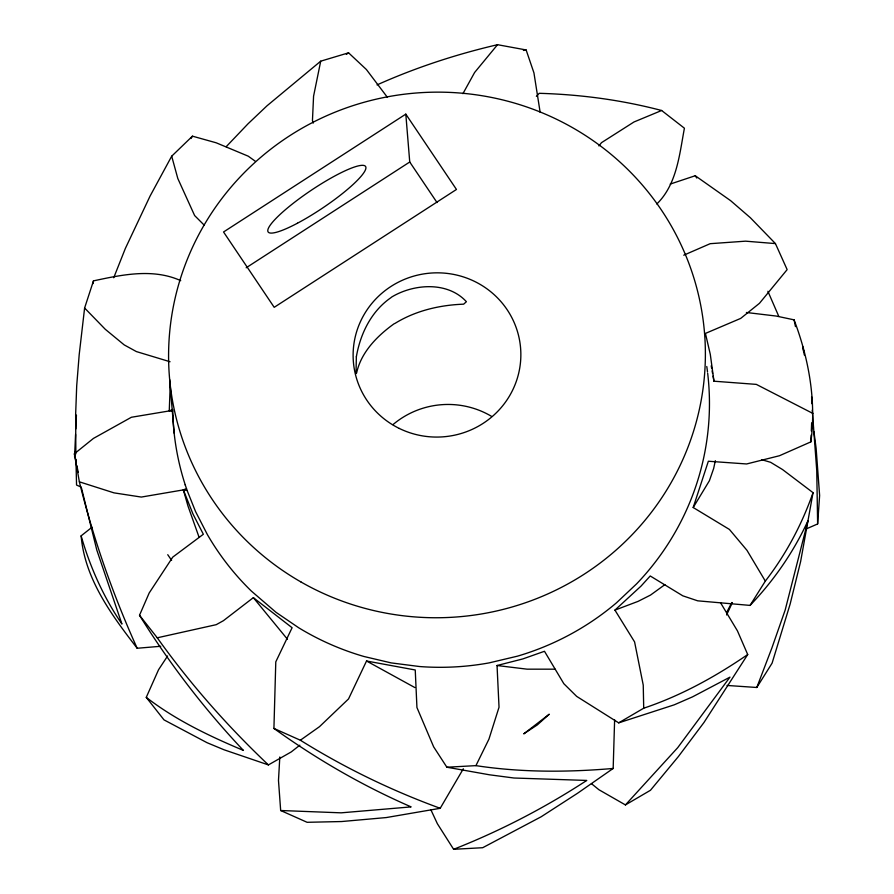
<?xml version="1.0" encoding="UTF-8"?>
<svg xmlns="http://www.w3.org/2000/svg" width="894" height="894" viewBox="0 0 894 894"><rect width="100%" height="100%" fill="white"/><g stroke="black" fill="none" stroke-linecap="round" stroke-linejoin="round"><path stroke-width="1.34" d="M279.811 756.994L278.481 780.44L280.671 810.512L341.139 812.836L411.139 806.891C362.651 785.804 316.834 759.297 273.922 728.431L275.788 661.862L292.103 627.722L253.337 597.65L223.433 620.682L216.225 624.671L157.266 637.802L139.509 615.284L149.175 593.001L172.765 557.107L203.351 534.266L193.048 514.162L183.359 489.89L141.319 497.064L113.985 492.862L79.365 481.821L74.381 453.772L93.457 438.406L131.384 417.263L169.257 410.938L172.721 411.139L172.855 415.576M430.964 809.942L437.389 823.743L453.616 849.3L482.682 847.713L541.172 816.77L577.513 793.28L613.172 768.46L614.625 719.782M170.285 383.537L169.257 410.938L172.687 409.463L172.721 411.139M273.922 728.431L300.362 740.221L319.493 726.677L348.526 698.94L366.54 661.001L415.241 669.986L416.939 707.523L433.646 746.836L446.866 767.22L475.932 765.633L488.94 739.148L499.031 707.232L497.042 665.516L522.789 658.934L544.48 651.279L563.846 683.72L576.664 696.381L618.682 722.855L643.714 708.204L643.244 685.128L634.584 641.903L614.938 610.121L641.054 586.073L650.229 575.971L682.815 595.829L697.689 600.824L750.055 605.406L765.331 581.1L746.993 550.358L729.426 529.449L693.196 507.513L708.35 461.237L746.635 463.964L779.479 455.728L810.88 441.871L811.16 435.076M811.327 430.997L811.651 422.84M74.582 456.644L75.565 434.484M75.811 428.941L76.426 415.095M810.88 441.871C816.378 400.467 808.746 358.606 794.073 319.84L776.115 316.04L746.412 312.498M806.332 528.868L817.63 523.951L819.619 495.499L816.121 448.319L813.953 431.757M180.722 280.649C152.952 268.077 121.964 274.76 93.468 280.872L84.606 308.017L79.186 354.75L76.705 385.727L75.644 414.447L75.856 453.873M761.71 459.672L770.628 462.31L782.529 469.54L813.037 492.661L800.611 561.622L790.117 604.154L772.081 663.18L756.793 687.486L727.045 685.452M92.987 283.621L93.468 280.872M75.074 453.928L75.565 451.213M387.225 97.1L366.395 69.52L348.571 52.824L320.711 61.172L313.57 96.206L312.453 120.444L313.213 123.115M715.334 460.656L713.658 468.501L709.389 480.748L693.196 507.513M756.793 687.486L771.902 647.926L785.155 610.121L807.975 520.733C793.57 552.079 773.88 580.497 750.055 605.406M813.037 492.661C801.907 524.454 785.971 554.436 765.331 581.1M113.728 277.743L125.372 248.409L150.08 196.065L171.693 156.193L192.456 136.167L216.147 142.783L248.241 156.182L255.326 161.266M299.836 745.183L291.221 751.943L268.412 764.918L224.092 749.798L207.017 742.69L164.004 719.882L146.258 697.365L158.562 669.718L167.603 655.984M726.621 614.96L732.342 602.567M726.677 612.412L731.795 602.534M462.924 93.68L474.613 72.492L497.533 44.7L526.13 49.952L533.942 72.883L540.144 112.264M280.671 810.512L307.111 822.301L341.586 821.541L386.264 817.563L440.206 808.299L463.338 768.773M720.553 602.768L737.449 630.885L747.719 654.542L704.003 722.441L678.401 756.536L650.463 790.274L625.431 804.924L598.913 789.726L591.448 783.647M191.003 138.503L192.456 136.167M598.913 145.923L601.506 142.66L633.991 121.975L661.638 110.498L684.413 128.211C679.462 154.438 676.948 184.309 656.833 203.977M625.431 804.924L677.719 747.663L729.973 677.138L692.47 696.895L674.199 704.841L618.682 722.855M536.378 96.351L539.227 93.311C580.586 94.485 621.598 99.972 661.638 110.498M226.171 146.717L248.074 123.752L267.004 105.805L320.711 61.172M160.752 646.273L137.173 648.262C111.605 615.061 84.807 579.01 81.13 535.841L92.026 527.236M664.912 584.631L650.541 595.058L638.048 601.383L614.938 610.121M346.358 54.389L348.571 52.824M405.809 114.13L223.545 231.982L274.201 307.324L456.465 189.461L405.809 114.13L409.743 162.004L437.021 202.558M246.174 267.775L409.743 162.004M747.719 654.542C715.423 676.702 680.949 695.722 643.714 708.204M683.742 255.192L710.194 243.682L745.562 241.168L775.433 243.593L787.145 269.619L759.464 303.312L740.69 318.409L705.433 333.417L710.294 354.337L713.96 381.202L756.324 384.386L812.869 413.43M377.022 84.908C415.777 67.553 456.197 54.322 497.533 44.7M453.616 849.3C500.238 830.928 544.77 807.83 586.755 780.44L513.994 778.015L489.465 774.796L446.866 767.22M199.138 537.428L187.952 505.926L183.359 489.89L186.488 488.638L185.203 484.794M670.209 184.075L695.241 175.738L730.61 200.658L750.379 217.745L775.433 243.593M523.392 50.455L526.13 49.952M613.172 768.46C567.455 772.36 521.392 772.572 475.932 765.633M555.118 669.181L527.08 669.17L497.042 665.516M183.359 489.89L187.137 490.515L195.574 511.603L207.43 534.668A268.446 262.769 -4.7 0 0 251.348 591.057L276.056 612.345L298.797 627.834A268.446 262.769 -4.7 0 0 363.858 656.464L391.214 662.901L419.655 666.544A268.446 262.769 -4.7 0 0 489.119 662.89L517.47 656.162A268.446 262.769 -4.7 0 0 616.491 602.802L636.629 583.827A268.446 262.769 -4.7 0 0 707.668 373.279M170.05 361.746L136.38 351.577L124.21 344.905L105.246 329.26L84.606 308.017M440.206 808.299C391.382 790.486 344.469 767.745 300.362 740.221M81.41 487.23L76.549 485.051L75.934 459.304M366.54 661.001L414.85 687.564M146.258 697.365C175.727 720.106 209.252 736.03 243.414 750.424C204.279 708.976 169.547 663.717 139.509 615.284M268.412 764.918C227.456 726.14 190.042 683.731 157.266 637.802M204.313 225.254L194.635 215.566L177.805 178.498L171.693 156.193M287.455 639.244L253.337 597.65M167.748 554.693L171.592 560.337M695.241 175.738L696.761 178.018M767.89 291.288L778.775 316.331M137.173 648.262C112.935 594.644 93.412 538.981 79.365 481.821M186.488 488.638L187.137 490.515M81.13 535.841C90.115 567.209 103.458 597.08 121.93 624.046L96.798 550.045L81.544 488.258M794.073 319.84L795.47 326.612M74.381 453.772L76.314 463.058M76.862 465.707L78.236 472.334M711.222 365.825L711.68 368.384M712.138 370.954L712.585 373.513M713.043 376.083L713.96 381.202M804.332 355.019L802.924 346.939L803.728 352.426M813.048 424.851L813.406 427.611M169.681 379.57L174.151 433.154M812.266 410.123L816.747 470.49L817.63 523.951M811.618 396.78L811.797 403.675M185.293 485.051A268.446 262.769 -4.7 0 1 172.866 415.844M706.774 366.495A268.446 262.769 -4.7 0 1 707.512 371.915M393.002 424.594A83.891 82.114 -4.7 0 1 491.476 416.313M356.348 356.784L356.024 373.558L356.617 372.954C361.098 352.225 377.19 335.921 394.008 323.84L395.047 323.371C415.654 310.654 439.77 305.033 463.651 304.172L466.4 301.703C447.805 281.297 413.989 283.666 391.796 296.964L390.924 297.68C371.245 311.268 360.349 333.741 356.348 356.784M549.128 714.317L537.339 724.889L523.739 733.862L549.128 714.317M297.467 223.209A58.725 10.538 -33.9 0 0 365.568 166.463A58.725 10.538 -33.9 0 0 287.443 207.967A58.725 10.538 -33.9 0 0 297.467 223.209M300.965 581.972A268.446 262.769 -4.7 0 0 705.377 356.091A268.446 262.769 -4.7 0 0 304.608 126.78A268.446 262.769 -4.7 0 0 300.965 581.972M399.305 428.449A83.891 82.114 -4.7 0 0 520.721 349.934A83.891 82.114 -4.7 0 0 390.935 286.471A83.891 82.114 -4.7 0 0 399.305 428.449"/></g></svg>
